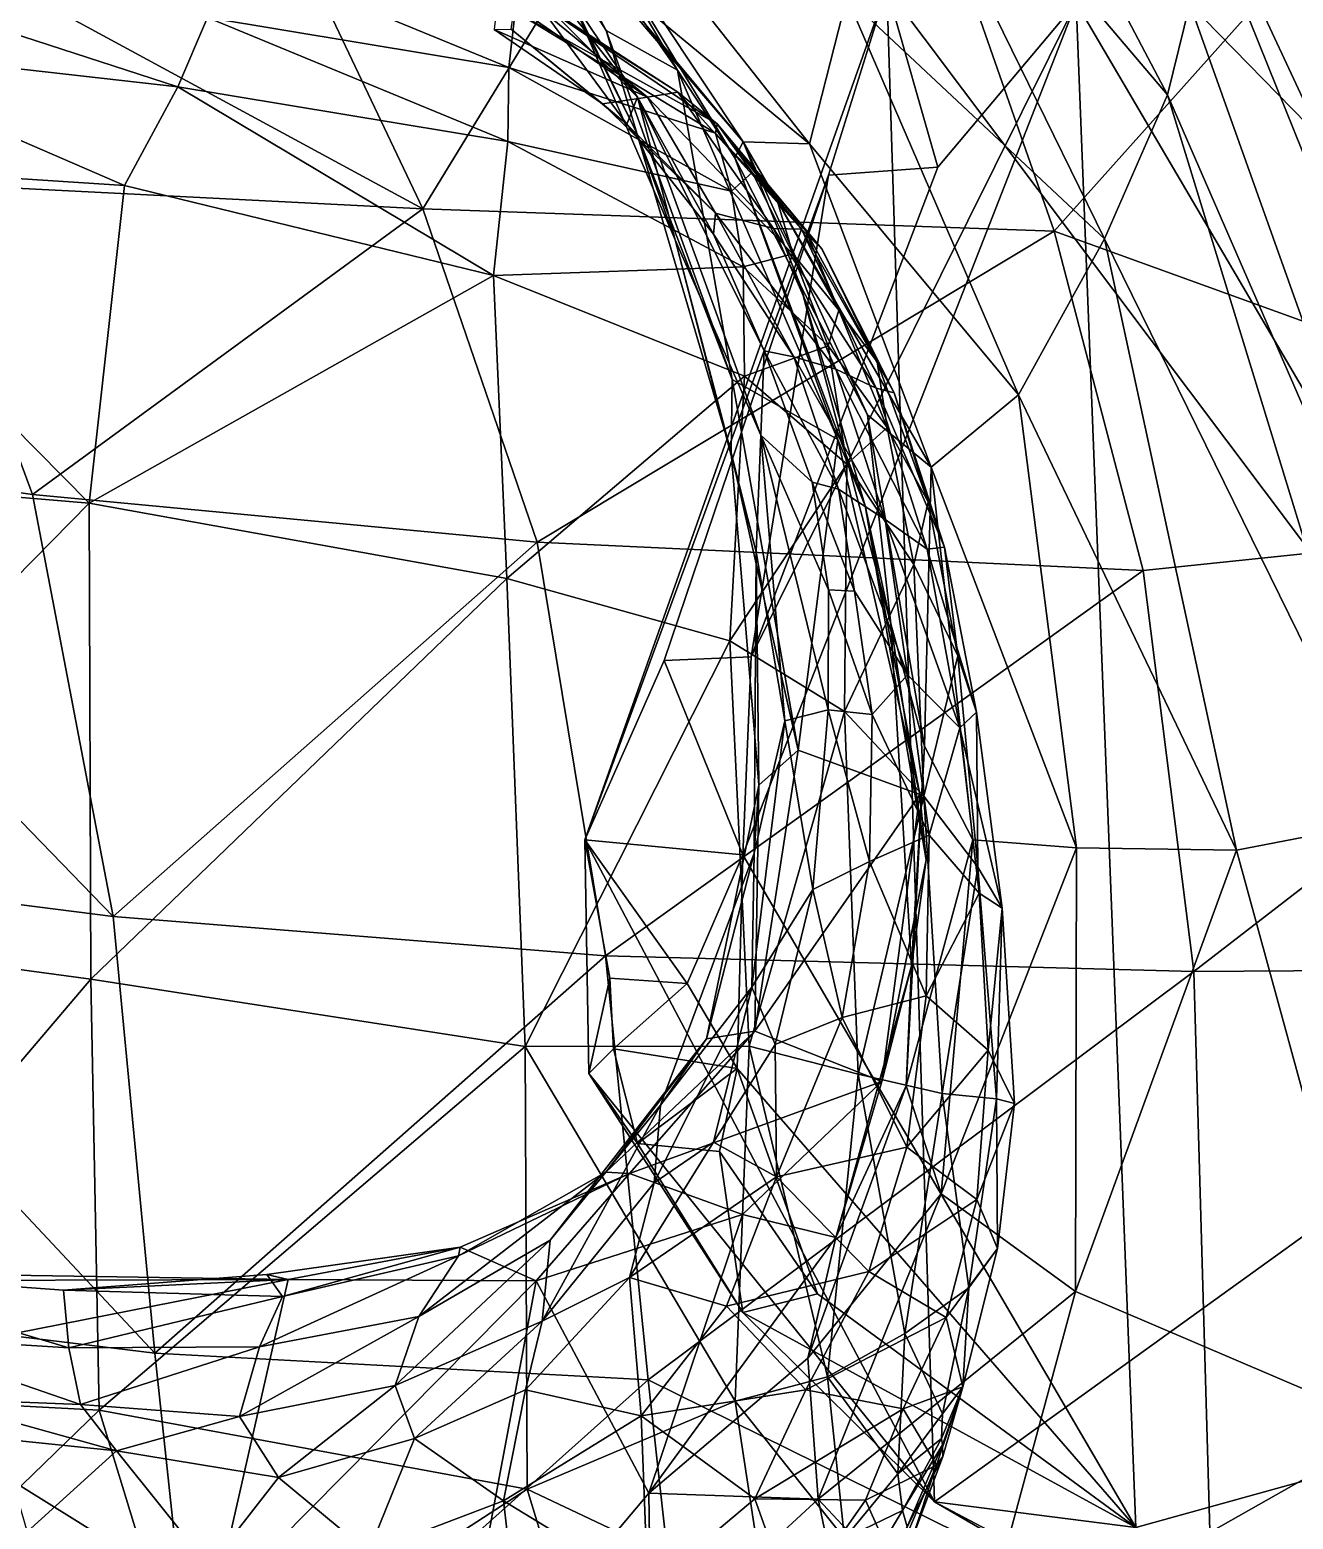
# Model space of a CAD drawing. Extents: x -1.1 to 1.1, y -3.78 to 5.59.
# Drawn here: x -0.6035 to -0.2972, y -1.6871 to -1.3262 of the extents above; entities that cross this region are included whole.
import ezdxf

# ---------------------------------------------------------------- set-up
doc = ezdxf.new("R2010")
doc.units = 0
doc.layers.add('STEGOSRS$LWO', color=1, linetype='CONTINUOUS')

msp = doc.modelspace()

# ---------------------------------------------------------------- linework, layer by layer
at = {"layer": 'STEGOSRS$LWO'}
for points in [[(-0.41224, -1.18136, 1.48459), (-0.32769, -1.34194, 1.45992), (-0.40426, -1.2517, 1.41732)], [(-0.32229, -1.31995, 1.4832), (-0.32769, -1.34194, 1.45992), (-0.41224, -1.18136, 1.48459)], [(-0.36582, -1.19082, 1.45628), (-0.29028, -1.35266, 1.44972), (-0.32229, -1.31995, 1.4832)], [(-0.36582, -1.19082, 1.45628), (-0.27622, -1.24405, 1.36378), (-0.29028, -1.35266, 1.44972)], [(-0.54805, -1.28567, 2.67487), (-0.50823, -1.36958, 2.64928), (-0.41201, -1.21226, 2.84284)], [(-0.35517, -1.37493, 2.76966), (-0.41201, -1.21226, 2.84284), (-0.50823, -1.36958, 2.64928)], [(-0.41201, -1.21226, 2.84284), (-0.35517, -1.37493, 2.76966), (-0.21296, -1.2159, 2.96391)], [(-0.17381, -1.44051, 2.83181), (-0.21296, -1.2159, 2.96391), (-0.35517, -1.37493, 2.76966)], [(-0.39567, -1.31608, 3.35155), (-0.34555, -1.23014, 3.18416), (-0.21273, -1.55943, 2.62031)], [(-0.21923, -1.26433, 2.73492), (-0.21273, -1.55943, 2.62031), (-0.34555, -1.23014, 3.18416)], [(-0.34984, -1.31965, 3.36545), (-0.16101, -1.64084, 2.64825), (-0.29649, -1.23716, 3.20292)], [(-0.40426, -1.2517, 1.41732), (-0.34294, -1.37685, 1.39498), (-0.40537, -1.31826, 1.33114)], [(-0.32769, -1.34194, 1.45992), (-0.34294, -1.37685, 1.39498), (-0.40426, -1.2517, 1.41732)], [(-0.49819, -1.26183, 0.87751), (-0.44647, -1.33594, 0.9523), (-0.46371, -1.3263, 0.85253)], [(-0.49819, -1.26183, 0.87751), (-0.48107, -1.27728, 0.98978), (-0.44647, -1.33594, 0.9523)], [(-0.49819, -1.26183, 0.87751), (-0.46371, -1.3263, 0.85253), (-0.48638, -1.29088, 0.73153)], [(-0.48341, -1.29139, 1.11025), (-0.43051, -1.35331, 1.15981), (-0.48107, -1.27728, 0.98978)], [(-0.48107, -1.27728, 0.98978), (-0.43256, -1.35719, 1.02165), (-0.44647, -1.33594, 0.9523)], [(-0.48107, -1.27728, 0.98978), (-0.43051, -1.35331, 1.15981), (-0.43256, -1.35719, 1.02165)], [(-0.54805, -1.28567, 2.67487), (-0.66806, -1.28293, 2.52767), (-0.50823, -1.36958, 2.64928)], [(-0.66806, -1.28293, 2.52767), (-0.6308, -1.36329, 2.52531), (-0.50823, -1.36958, 2.64928)], [(-0.48492, -1.31348, 0.39411), (-0.49736, -1.29007, 0.56376), (-0.45619, -1.34251, 0.41976)], [(-0.49736, -1.29007, 0.56376), (-0.47206, -1.31881, 0.58916), (-0.45619, -1.34251, 0.41976)], [(-0.48638, -1.29088, 0.73153), (-0.45632, -1.35121, 0.73226), (-0.47206, -1.31881, 0.58916)], [(-0.45632, -1.35121, 0.73226), (-0.48638, -1.29088, 0.73153), (-0.46371, -1.3263, 0.85253)], [(-0.46454, -1.31237, 1.18631), (-0.43051, -1.35331, 1.15981), (-0.48341, -1.29139, 1.11025)], [(-0.56037, -1.32319, 0.02105), (-0.55115, -1.30905, 0.0412), (-0.48736, -1.33525, 0.02215)], [(-0.48583, -1.3217, 0.04386), (-0.48736, -1.33525, 0.02215), (-0.55115, -1.30905, 0.0412)], [(-0.45058, -1.30802, 1.26278), (-0.41449, -1.35378, 1.24438), (-0.46454, -1.31237, 1.18631)], [(-0.41449, -1.35378, 1.24438), (-0.45058, -1.30802, 1.26278), (-0.40537, -1.31826, 1.33114)], [(-0.4868, -1.32596, 0.24165), (-0.48492, -1.31348, 0.39411), (-0.45877, -1.34905, 0.25257)], [(-0.48492, -1.31348, 0.39411), (-0.45619, -1.34251, 0.41976), (-0.45877, -1.34905, 0.25257)], [(-0.43051, -1.35331, 1.15981), (-0.46454, -1.31237, 1.18631), (-0.41449, -1.35378, 1.24438)], [(-0.6599, -1.32958, 0.0109), (-0.64285, -1.31553, 0.02905), (-0.5676, -1.33999, 0.00555)], [(-0.56037, -1.32319, 0.02105), (-0.5676, -1.33999, 0.00555), (-0.64285, -1.31553, 0.02905)], [(-0.4851, -1.31662, 0.09537), (-0.48994, -1.31752, 0.13324), (-0.45369, -1.3425, 0.13834)], [(-0.48503, -1.3162, 0.0653), (-0.43683, -1.34893, 0.05887), (-0.48583, -1.3217, 0.04386)], [(-0.48503, -1.3162, 0.0653), (-0.4851, -1.31662, 0.09537), (-0.44637, -1.34127, 0.09146)], [(-0.44637, -1.34127, 0.09146), (-0.4851, -1.31662, 0.09537), (-0.45369, -1.3425, 0.13834)], [(-0.43683, -1.34893, 0.05887), (-0.48503, -1.3162, 0.0653), (-0.44637, -1.34127, 0.09146)], [(-0.39567, -1.31608, 3.35155), (-0.46895, -1.52247, 3.61205), (-0.40988, -1.36137, 3.44288)], [(-0.46895, -1.52247, 3.61205), (-0.39567, -1.31608, 3.35155), (-0.38415, -1.68292, 3.1892)], [(-0.39567, -1.31608, 3.35155), (-0.40988, -1.36137, 3.44288), (-0.38337, -1.35941, 3.44305)], [(-0.34984, -1.31965, 3.36545), (-0.39567, -1.31608, 3.35155), (-0.38337, -1.35941, 3.44305)], [(-0.38415, -1.68292, 3.1892), (-0.39567, -1.31608, 3.35155), (-0.21273, -1.55943, 2.62031)], [(-0.48994, -1.31752, 0.13324), (-0.49094, -1.32607, 0.17691), (-0.45369, -1.3425, 0.13834)], [(-0.44702, -1.37708, 0.57128), (-0.47206, -1.31881, 0.58916), (-0.45632, -1.35121, 0.73226)], [(-0.47206, -1.31881, 0.58916), (-0.44702, -1.37708, 0.57128), (-0.45619, -1.34251, 0.41976)], [(-0.4306, -1.52609, 3.62083), (-0.34984, -1.31965, 3.36545), (-0.42857, -1.47808, 3.58678)], [(-0.4306, -1.52609, 3.62083), (-0.33538, -1.68912, 3.19579), (-0.34984, -1.31965, 3.36545)], [(-0.38337, -1.35941, 3.44305), (-0.42857, -1.47808, 3.58678), (-0.34984, -1.31965, 3.36545)], [(-0.40537, -1.31826, 1.33114), (-0.36377, -1.41464, 1.31067), (-0.41449, -1.35378, 1.24438)], [(-0.34294, -1.37685, 1.39498), (-0.36377, -1.41464, 1.31067), (-0.40537, -1.31826, 1.33114)], [(-0.33538, -1.68912, 3.19579), (-0.16101, -1.64084, 2.64825), (-0.34984, -1.31965, 3.36545)], [(-0.32229, -1.31995, 1.4832), (-0.25424, -1.51065, 1.47503), (-0.32769, -1.34194, 1.45992)], [(-0.32229, -1.31995, 1.4832), (-0.29028, -1.35266, 1.44972), (-0.25424, -1.51065, 1.47503)], [(-0.5676, -1.33999, 0.00555), (-0.56037, -1.32319, 0.02105), (-0.48757, -1.35324, 0.00619)], [(-0.48736, -1.33525, 0.02215), (-0.48757, -1.35324, 0.00619), (-0.56037, -1.32319, 0.02105)], [(-0.48583, -1.3217, 0.04386), (-0.43726, -1.35122, 0.03782), (-0.48736, -1.33525, 0.02215)], [(-0.43683, -1.34893, 0.05887), (-0.43726, -1.35122, 0.03782), (-0.48583, -1.3217, 0.04386)], [(-0.49094, -1.32607, 0.17691), (-0.4868, -1.32596, 0.24165), (-0.46466, -1.34407, 0.19079)], [(-0.46466, -1.34407, 0.19079), (-0.45369, -1.3425, 0.13834), (-0.49094, -1.32607, 0.17691)], [(-0.45877, -1.34905, 0.25257), (-0.46466, -1.34407, 0.19079), (-0.4868, -1.32596, 0.24165)], [(-0.46371, -1.3263, 0.85253), (-0.44647, -1.33594, 0.9523), (-0.43322, -1.41094, 0.85221)], [(-0.46371, -1.3263, 0.85253), (-0.43322, -1.41094, 0.85221), (-0.45632, -1.35121, 0.73226)], [(-0.67099, -1.358, -0.00057), (-0.6599, -1.32958, 0.0109), (-0.58051, -1.36387, -0.0031)], [(-0.5676, -1.33999, 0.00555), (-0.58051, -1.36387, -0.0031), (-0.6599, -1.32958, 0.0109)], [(-0.48736, -1.33525, 0.02215), (-0.43334, -1.36529, 0.02441), (-0.48757, -1.35324, 0.00619)], [(-0.43726, -1.35122, 0.03782), (-0.43334, -1.36529, 0.02441), (-0.48736, -1.33525, 0.02215)], [(-0.44647, -1.33594, 0.9523), (-0.43256, -1.35719, 1.02165), (-0.40759, -1.4254, 0.9491)], [(-0.44647, -1.33594, 0.9523), (-0.40759, -1.4254, 0.9491), (-0.43322, -1.41094, 0.85221)], [(-0.58051, -1.36387, -0.0031), (-0.5676, -1.33999, 0.00555), (-0.49107, -1.3857, -0.00237)], [(-0.48757, -1.35324, 0.00619), (-0.49107, -1.3857, -0.00237), (-0.5676, -1.33999, 0.00555)], [(-0.46466, -1.34407, 0.19079), (-0.43728, -1.37063, 0.18438), (-0.45369, -1.3425, 0.13834)], [(-0.45877, -1.34905, 0.25257), (-0.45619, -1.34251, 0.41976), (-0.43773, -1.37564, 0.25043)], [(-0.43773, -1.37564, 0.25043), (-0.45619, -1.34251, 0.41976), (-0.42543, -1.40392, 0.2792)], [(-0.45619, -1.34251, 0.41976), (-0.42624, -1.42438, 0.39685), (-0.42543, -1.40392, 0.2792)], [(-0.42624, -1.42438, 0.39685), (-0.45619, -1.34251, 0.41976), (-0.44702, -1.37708, 0.57128)], [(-0.45369, -1.3425, 0.13834), (-0.42321, -1.37427, 0.1317), (-0.44637, -1.34127, 0.09146)], [(-0.42321, -1.37427, 0.1317), (-0.45369, -1.3425, 0.13834), (-0.43728, -1.37063, 0.18438)], [(-0.44637, -1.34127, 0.09146), (-0.41637, -1.37446, 0.08863), (-0.43683, -1.34893, 0.05887)], [(-0.41637, -1.37446, 0.08863), (-0.44637, -1.34127, 0.09146), (-0.42321, -1.37427, 0.1317)], [(-0.32769, -1.34194, 1.45992), (-0.27373, -1.5178, 1.44161), (-0.34294, -1.37685, 1.39498)], [(-0.25424, -1.51065, 1.47503), (-0.27373, -1.5178, 1.44161), (-0.32769, -1.34194, 1.45992)], [(-0.46466, -1.34407, 0.19079), (-0.45877, -1.34905, 0.25257), (-0.43728, -1.37063, 0.18438)], [(-0.45877, -1.34905, 0.25257), (-0.43773, -1.37564, 0.25043), (-0.43728, -1.37063, 0.18438)], [(-0.43726, -1.35122, 0.03782), (-0.43683, -1.34893, 0.05887), (-0.42832, -1.3607, 0.04333)], [(-0.41536, -1.3749, 0.05532), (-0.43683, -1.34893, 0.05887), (-0.41145, -1.37922, 0.06385)], [(-0.42221, -1.36777, 0.04945), (-0.43683, -1.34893, 0.05887), (-0.41536, -1.3749, 0.05532)], [(-0.42832, -1.3607, 0.04333), (-0.43683, -1.34893, 0.05887), (-0.42221, -1.36777, 0.04945)], [(-0.41145, -1.37922, 0.06385), (-0.43683, -1.34893, 0.05887), (-0.41637, -1.37446, 0.08863)], [(-0.48757, -1.35324, 0.00619), (-0.43056, -1.38358, 0.01358), (-0.49107, -1.3857, -0.00237)], [(-0.43334, -1.36529, 0.02441), (-0.43056, -1.38358, 0.01358), (-0.48757, -1.35324, 0.00619)], [(-0.45632, -1.35121, 0.73226), (-0.43346, -1.42869, 0.73556), (-0.44702, -1.37708, 0.57128)], [(-0.43346, -1.42869, 0.73556), (-0.45632, -1.35121, 0.73226), (-0.43322, -1.41094, 0.85221)], [(-0.43334, -1.36529, 0.02441), (-0.43726, -1.35122, 0.03782), (-0.42832, -1.3607, 0.04333)], [(-0.43051, -1.35331, 1.15981), (-0.41667, -1.38809, 1.08153), (-0.43256, -1.35719, 1.02165)], [(-0.43051, -1.35331, 1.15981), (-0.4004, -1.4195, 1.14711), (-0.41667, -1.38809, 1.08153)], [(-0.4004, -1.4195, 1.14711), (-0.43051, -1.35331, 1.15981), (-0.38495, -1.43214, 1.22284)], [(-0.41449, -1.35378, 1.24438), (-0.38495, -1.43214, 1.22284), (-0.43051, -1.35331, 1.15981)], [(-0.36377, -1.41464, 1.31067), (-0.38495, -1.43214, 1.22284), (-0.41449, -1.35378, 1.24438)], [(-0.68726, -1.43259, -0.00362), (-0.67099, -1.358, -0.00057), (-0.58908, -1.44084, -0.00618)], [(-0.67099, -1.358, -0.00057), (-0.58051, -1.36387, -0.0031), (-0.58908, -1.44084, -0.00618)], [(-0.41848, -1.38042, 0.03253), (-0.43334, -1.36529, 0.02441), (-0.42832, -1.3607, 0.04333)], [(-0.43256, -1.35719, 1.02165), (-0.40095, -1.44152, 1.00649), (-0.40759, -1.4254, 0.9491)], [(-0.43256, -1.35719, 1.02165), (-0.41667, -1.38809, 1.08153), (-0.40095, -1.44152, 1.00649)], [(-0.38337, -1.35941, 3.44305), (-0.40988, -1.36137, 3.44288), (-0.42857, -1.47808, 3.58678)], [(-0.41848, -1.38042, 0.03253), (-0.42832, -1.3607, 0.04333), (-0.42221, -1.36777, 0.04945)], [(-0.60282, -1.43879, 2.51343), (-0.6308, -1.36329, 2.52531), (-0.69521, -1.42562, 2.36733)], [(-0.6308, -1.36329, 2.52531), (-0.60282, -1.43879, 2.51343), (-0.50823, -1.36958, 2.64928)], [(-0.58051, -1.36387, -0.0031), (-0.49107, -1.3857, -0.00237), (-0.58908, -1.44084, -0.00618)], [(-0.44966, -1.47902, 3.58451), (-0.40988, -1.36137, 3.44288), (-0.46895, -1.52247, 3.61205)], [(-0.40988, -1.36137, 3.44288), (-0.44966, -1.47902, 3.58451), (-0.42857, -1.47808, 3.58678)], [(-0.43056, -1.38358, 0.01358), (-0.43334, -1.36529, 0.02441), (-0.41848, -1.38042, 0.03253)], [(-0.40738, -1.39409, 0.04207), (-0.42221, -1.36777, 0.04945), (-0.41536, -1.3749, 0.05532)], [(-0.40738, -1.39409, 0.04207), (-0.41848, -1.38042, 0.03253), (-0.42221, -1.36777, 0.04945)], [(-0.48049, -1.4503, 2.62271), (-0.50823, -1.36958, 2.64928), (-0.60282, -1.43879, 2.51343)], [(-0.50823, -1.36958, 2.64928), (-0.48049, -1.4503, 2.62271), (-0.35517, -1.37493, 2.76966)], [(-0.43728, -1.37063, 0.18438), (-0.43773, -1.37564, 0.25043), (-0.41826, -1.40539, 0.20155)], [(-0.42321, -1.37427, 0.1317), (-0.43728, -1.37063, 0.18438), (-0.40807, -1.40841, 0.15005)], [(-0.43728, -1.37063, 0.18438), (-0.41826, -1.40539, 0.20155), (-0.40807, -1.40841, 0.15005)], [(-0.33356, -1.45718, 2.7312), (-0.35517, -1.37493, 2.76966), (-0.48049, -1.4503, 2.62271)], [(-0.41637, -1.37446, 0.08863), (-0.42321, -1.37427, 0.1317), (-0.3983, -1.41296, 0.10355)], [(-0.42321, -1.37427, 0.1317), (-0.40807, -1.40841, 0.15005), (-0.3983, -1.41296, 0.10355)], [(-0.41145, -1.37922, 0.06385), (-0.41637, -1.37446, 0.08863), (-0.39393, -1.4141, 0.06855)], [(-0.41637, -1.37446, 0.08863), (-0.3983, -1.41296, 0.10355), (-0.39393, -1.4141, 0.06855)], [(-0.39803, -1.40659, 0.05191), (-0.41536, -1.3749, 0.05532), (-0.41145, -1.37922, 0.06385)], [(-0.39803, -1.40659, 0.05191), (-0.40738, -1.39409, 0.04207), (-0.41536, -1.3749, 0.05532)], [(-0.35517, -1.37493, 2.76966), (-0.33356, -1.45718, 2.7312), (-0.17381, -1.44051, 2.83181)], [(-0.42739, -1.45265, 0.57892), (-0.44702, -1.37708, 0.57128), (-0.43346, -1.42869, 0.73556)], [(-0.44702, -1.37708, 0.57128), (-0.42739, -1.45265, 0.57892), (-0.42624, -1.42438, 0.39685)], [(-0.43773, -1.37564, 0.25043), (-0.42543, -1.40392, 0.2792), (-0.41826, -1.40539, 0.20155)], [(-0.34294, -1.37685, 1.39498), (-0.31092, -1.52494, 1.37004), (-0.36377, -1.41464, 1.31067)], [(-0.27373, -1.5178, 1.44161), (-0.31092, -1.52494, 1.37004), (-0.34294, -1.37685, 1.39498)], [(-0.40992, -1.40274, 0.02349), (-0.43056, -1.38358, 0.01358), (-0.41848, -1.38042, 0.03253)], [(-0.40992, -1.40274, 0.02349), (-0.41848, -1.38042, 0.03253), (-0.40738, -1.39409, 0.04207)], [(-0.39393, -1.4141, 0.06855), (-0.39803, -1.40659, 0.05191), (-0.41145, -1.37922, 0.06385)], [(-0.48779, -1.45916, -0.00515), (-0.58908, -1.44084, -0.00618), (-0.49107, -1.3857, -0.00237)], [(-0.43056, -1.38358, 0.01358), (-0.43023, -1.4101, 0.00666), (-0.49107, -1.3857, -0.00237)], [(-0.49107, -1.3857, -0.00237), (-0.43023, -1.4101, 0.00666), (-0.48779, -1.45916, -0.00515)], [(-0.43023, -1.4101, 0.00666), (-0.43056, -1.38358, 0.01358), (-0.40992, -1.40274, 0.02349)], [(-0.41667, -1.38809, 1.08153), (-0.39475, -1.47011, 1.06428), (-0.40095, -1.44152, 1.00649)], [(-0.41667, -1.38809, 1.08153), (-0.4004, -1.4195, 1.14711), (-0.39475, -1.47011, 1.06428)], [(-0.39561, -1.42252, 0.0347), (-0.40992, -1.40274, 0.02349), (-0.40738, -1.39409, 0.04207)], [(-0.39561, -1.42252, 0.0347), (-0.40738, -1.39409, 0.04207), (-0.39803, -1.40659, 0.05191)], [(-0.40541, -1.43139, 0.01625), (-0.43023, -1.4101, 0.00666), (-0.40992, -1.40274, 0.02349)], [(-0.42543, -1.40392, 0.2792), (-0.42624, -1.42438, 0.39685), (-0.41378, -1.43582, 0.27361)], [(-0.41826, -1.40539, 0.20155), (-0.42543, -1.40392, 0.2792), (-0.40745, -1.4375, 0.21278)], [(-0.42543, -1.40392, 0.2792), (-0.41378, -1.43582, 0.27361), (-0.40745, -1.4375, 0.21278)], [(-0.40541, -1.43139, 0.01625), (-0.40992, -1.40274, 0.02349), (-0.39561, -1.42252, 0.0347)], [(-0.40807, -1.40841, 0.15005), (-0.41826, -1.40539, 0.20155), (-0.3961, -1.44483, 0.15276)], [(-0.41826, -1.40539, 0.20155), (-0.40745, -1.4375, 0.21278), (-0.3961, -1.44483, 0.15276)], [(-0.38567, -1.44055, 0.04834), (-0.39803, -1.40659, 0.05191), (-0.39393, -1.4141, 0.06855)], [(-0.38567, -1.44055, 0.04834), (-0.39561, -1.42252, 0.0347), (-0.39803, -1.40659, 0.05191)], [(-0.4338, -1.47424, -0.00092), (-0.48779, -1.45916, -0.00515), (-0.43023, -1.4101, 0.00666)], [(-0.43023, -1.4101, 0.00666), (-0.40541, -1.43139, 0.01625), (-0.4338, -1.47424, -0.00092)], [(-0.43322, -1.41094, 0.85221), (-0.41721, -1.50074, 0.85033), (-0.43346, -1.42869, 0.73556)], [(-0.43322, -1.41094, 0.85221), (-0.40759, -1.4254, 0.9491), (-0.41721, -1.50074, 0.85033)], [(-0.3983, -1.41296, 0.10355), (-0.40807, -1.40841, 0.15005), (-0.38596, -1.45198, 0.10604)], [(-0.40807, -1.40841, 0.15005), (-0.3961, -1.44483, 0.15276), (-0.38596, -1.45198, 0.10604)], [(-0.39393, -1.4141, 0.06855), (-0.3983, -1.41296, 0.10355), (-0.38177, -1.45153, 0.06956)], [(-0.3983, -1.41296, 0.10355), (-0.38596, -1.45198, 0.10604), (-0.38177, -1.45153, 0.06956)], [(-0.38177, -1.45153, 0.06956), (-0.38567, -1.44055, 0.04834), (-0.39393, -1.4141, 0.06855)], [(-0.36377, -1.41464, 1.31067), (-0.34975, -1.52443, 1.28221), (-0.38495, -1.43214, 1.22284)], [(-0.31092, -1.52494, 1.37004), (-0.34975, -1.52443, 1.28221), (-0.36377, -1.41464, 1.31067)], [(-0.4004, -1.4195, 1.14711), (-0.38655, -1.49977, 1.13053), (-0.39475, -1.47011, 1.06428)], [(-0.4004, -1.4195, 1.14711), (-0.38495, -1.43214, 1.22284), (-0.38655, -1.49977, 1.13053)], [(-0.60282, -1.43879, 2.51343), (-0.69521, -1.42562, 2.36733), (-0.58329, -1.541, 2.48189)], [(-0.68434, -1.52821, 2.34559), (-0.58329, -1.541, 2.48189), (-0.69521, -1.42562, 2.36733)], [(-0.42044, -1.49358, 0.43209), (-0.42624, -1.42438, 0.39685), (-0.42739, -1.45265, 0.57892)], [(-0.40984, -1.4619, 0.2821), (-0.42624, -1.42438, 0.39685), (-0.40997, -1.49096, 0.30572)], [(-0.42624, -1.42438, 0.39685), (-0.42044, -1.49358, 0.43209), (-0.40997, -1.49096, 0.30572)], [(-0.41378, -1.43582, 0.27361), (-0.42624, -1.42438, 0.39685), (-0.40984, -1.4619, 0.2821)], [(-0.40759, -1.4254, 0.9491), (-0.38772, -1.51147, 0.94217), (-0.41721, -1.50074, 0.85033)], [(-0.40759, -1.4254, 0.9491), (-0.40095, -1.44152, 1.00649), (-0.38772, -1.51147, 0.94217)], [(-0.3892, -1.4557, 0.02826), (-0.40541, -1.43139, 0.01625), (-0.39561, -1.42252, 0.0347)], [(-0.3892, -1.4557, 0.02826), (-0.39561, -1.42252, 0.0347), (-0.38567, -1.44055, 0.04834)], [(-0.43346, -1.42869, 0.73556), (-0.42677, -1.50917, 0.7456), (-0.42739, -1.45265, 0.57892)], [(-0.42677, -1.50917, 0.7456), (-0.43346, -1.42869, 0.73556), (-0.41721, -1.50074, 0.85033)], [(-0.68726, -1.43259, -0.00362), (-0.58908, -1.44084, -0.00618), (-0.68923, -1.54264, 0.00146)], [(-0.40594, -1.49134, 0.00683), (-0.4338, -1.47424, -0.00092), (-0.40541, -1.43139, 0.01625)], [(-0.40541, -1.43139, 0.01625), (-0.3892, -1.4557, 0.02826), (-0.40594, -1.49134, 0.00683)], [(-0.38495, -1.43214, 1.22284), (-0.37486, -1.52244, 1.19924), (-0.38655, -1.49977, 1.13053)], [(-0.34975, -1.52443, 1.28221), (-0.37486, -1.52244, 1.19924), (-0.38495, -1.43214, 1.22284)], [(-0.40745, -1.4375, 0.21278), (-0.41378, -1.43582, 0.27361), (-0.40352, -1.46217, 0.22754)], [(-0.41378, -1.43582, 0.27361), (-0.40984, -1.4619, 0.2821), (-0.40352, -1.46217, 0.22754)], [(-0.60282, -1.43879, 2.51343), (-0.58329, -1.541, 2.48189), (-0.48049, -1.4503, 2.62271)], [(-0.3961, -1.44483, 0.15276), (-0.40745, -1.4375, 0.21278), (-0.39072, -1.48249, 0.16822)], [(-0.40745, -1.4375, 0.21278), (-0.40352, -1.46217, 0.22754), (-0.39072, -1.48249, 0.16822)], [(-0.58866, -1.5562, -0.00249), (-0.68923, -1.54264, 0.00146), (-0.58908, -1.44084, -0.00618)], [(-0.58908, -1.44084, -0.00618), (-0.48779, -1.45916, -0.00515), (-0.58866, -1.5562, -0.00249)], [(-0.40095, -1.44152, 1.00649), (-0.3862, -1.52727, 0.99198), (-0.38772, -1.51147, 0.94217)], [(-0.40095, -1.44152, 1.00649), (-0.39475, -1.47011, 1.06428), (-0.3862, -1.52727, 0.99198)], [(-0.37853, -1.47788, 0.04532), (-0.3892, -1.4557, 0.02826), (-0.38567, -1.44055, 0.04834)], [(-0.37853, -1.47788, 0.04532), (-0.38567, -1.44055, 0.04834), (-0.38177, -1.45153, 0.06956)], [(-0.33356, -1.45718, 2.7312), (-0.3213, -1.55433, 2.68299), (-0.17381, -1.44051, 2.83181)], [(-0.3213, -1.55433, 2.68299), (-0.16378, -1.55333, 2.76281), (-0.17381, -1.44051, 2.83181)], [(-0.38596, -1.45198, 0.10604), (-0.3961, -1.44483, 0.15276), (-0.37805, -1.49535, 0.11265)], [(-0.3961, -1.44483, 0.15276), (-0.39072, -1.48249, 0.16822), (-0.37805, -1.49535, 0.11265)], [(-0.58329, -1.541, 2.48189), (-0.46395, -1.55056, 2.58464), (-0.48049, -1.4503, 2.62271)], [(-0.48049, -1.4503, 2.62271), (-0.46395, -1.55056, 2.58464), (-0.33356, -1.45718, 2.7312)], [(-0.4279, -1.52566, 0.59097), (-0.42739, -1.45265, 0.57892), (-0.42677, -1.50917, 0.7456)], [(-0.42739, -1.45265, 0.57892), (-0.4279, -1.52566, 0.59097), (-0.42044, -1.49358, 0.43209)], [(-0.38177, -1.45153, 0.06956), (-0.38596, -1.45198, 0.10604), (-0.37396, -1.49154, 0.07067)], [(-0.38596, -1.45198, 0.10604), (-0.37805, -1.49535, 0.11265), (-0.37396, -1.49154, 0.07067)], [(-0.37396, -1.49154, 0.07067), (-0.37853, -1.47788, 0.04532), (-0.38177, -1.45153, 0.06956)], [(-0.46395, -1.55056, 2.58464), (-0.3213, -1.55433, 2.68299), (-0.33356, -1.45718, 2.7312)], [(-0.38673, -1.51189, 0.02112), (-0.40594, -1.49134, 0.00683), (-0.3892, -1.4557, 0.02826)], [(-0.3892, -1.4557, 0.02826), (-0.37853, -1.47788, 0.04532), (-0.38673, -1.51189, 0.02112)], [(-0.48342, -1.57257, -0.00581), (-0.58866, -1.5562, -0.00249), (-0.48779, -1.45916, -0.00515)], [(-0.48779, -1.45916, -0.00515), (-0.4338, -1.47424, -0.00092), (-0.48342, -1.57257, -0.00581)], [(-0.40984, -1.4619, 0.2821), (-0.40997, -1.49096, 0.30572), (-0.39927, -1.49207, 0.22606)], [(-0.40352, -1.46217, 0.22754), (-0.40984, -1.4619, 0.2821), (-0.39927, -1.49207, 0.22606)], [(-0.40352, -1.46217, 0.22754), (-0.39927, -1.49207, 0.22606), (-0.39072, -1.48249, 0.16822)], [(-0.39475, -1.47011, 1.06428), (-0.38974, -1.553, 1.04973), (-0.3862, -1.52727, 0.99198)], [(-0.39475, -1.47011, 1.06428), (-0.38655, -1.49977, 1.13053), (-0.38974, -1.553, 1.04973)], [(-0.42907, -1.57247, -0.0034), (-0.48342, -1.57257, -0.00581), (-0.4338, -1.47424, -0.00092)], [(-0.4338, -1.47424, -0.00092), (-0.40594, -1.49134, 0.00683), (-0.42907, -1.57247, -0.0034)], [(-0.44966, -1.47902, 3.58451), (-0.46895, -1.52247, 3.61205), (-0.4306, -1.52609, 3.62083)], [(-0.42857, -1.47808, 3.58678), (-0.44966, -1.47902, 3.58451), (-0.4306, -1.52609, 3.62083)], [(-0.37368, -1.52908, 0.04238), (-0.38673, -1.51189, 0.02112), (-0.37853, -1.47788, 0.04532)], [(-0.37853, -1.47788, 0.04532), (-0.37396, -1.49154, 0.07067), (-0.37368, -1.52908, 0.04238)], [(-0.38546, -1.52134, 0.16565), (-0.39072, -1.48249, 0.16822), (-0.39927, -1.49207, 0.22606)], [(-0.39072, -1.48249, 0.16822), (-0.38546, -1.52134, 0.16565), (-0.37805, -1.49535, 0.11265)], [(-0.40266, -1.57926, 0.00633), (-0.42907, -1.57247, -0.0034), (-0.40594, -1.49134, 0.00683)], [(-0.42044, -1.49358, 0.43209), (-0.42846, -1.55818, 0.42228), (-0.41361, -1.5345, 0.31379)], [(-0.42846, -1.55818, 0.42228), (-0.42044, -1.49358, 0.43209), (-0.4279, -1.52566, 0.59097)], [(-0.40997, -1.49096, 0.30572), (-0.42044, -1.49358, 0.43209), (-0.41361, -1.5345, 0.31379)], [(-0.40997, -1.49096, 0.30572), (-0.41361, -1.5345, 0.31379), (-0.39989, -1.52773, 0.23428)], [(-0.39927, -1.49207, 0.22606), (-0.40997, -1.49096, 0.30572), (-0.39989, -1.52773, 0.23428)], [(-0.40594, -1.49134, 0.00683), (-0.38673, -1.51189, 0.02112), (-0.40266, -1.57926, 0.00633)], [(-0.39927, -1.49207, 0.22606), (-0.39989, -1.52773, 0.23428), (-0.38546, -1.52134, 0.16565)], [(-0.37396, -1.49154, 0.07067), (-0.37805, -1.49535, 0.11265), (-0.36779, -1.53904, 0.0744)], [(-0.36779, -1.53904, 0.0744), (-0.37368, -1.52908, 0.04238), (-0.37396, -1.49154, 0.07067)], [(-0.3733, -1.53537, 0.11721), (-0.37805, -1.49535, 0.11265), (-0.38546, -1.52134, 0.16565)], [(-0.37805, -1.49535, 0.11265), (-0.3733, -1.53537, 0.11721), (-0.36779, -1.53904, 0.0744)], [(-0.41721, -1.50074, 0.85033), (-0.38772, -1.51147, 0.94217), (-0.42774, -1.56879, 0.85525)], [(-0.41721, -1.50074, 0.85033), (-0.42774, -1.56879, 0.85525), (-0.42677, -1.50917, 0.7456)], [(-0.38655, -1.49977, 1.13053), (-0.39101, -1.58205, 1.11701), (-0.38974, -1.553, 1.04973)], [(-0.38655, -1.49977, 1.13053), (-0.37486, -1.52244, 1.19924), (-0.39101, -1.58205, 1.11701)], [(-0.42677, -1.50917, 0.7456), (-0.43941, -1.57065, 0.7271), (-0.4279, -1.52566, 0.59097)], [(-0.43941, -1.57065, 0.7271), (-0.42677, -1.50917, 0.7456), (-0.42774, -1.56879, 0.85525)], [(-0.38772, -1.51147, 0.94217), (-0.39692, -1.58102, 0.94178), (-0.42774, -1.56879, 0.85525)], [(-0.38231, -1.58393, 0.02439), (-0.40266, -1.57926, 0.00633), (-0.38673, -1.51189, 0.02112)], [(-0.38772, -1.51147, 0.94217), (-0.3862, -1.52727, 0.99198), (-0.39692, -1.58102, 0.94178)], [(-0.38673, -1.51189, 0.02112), (-0.37368, -1.52908, 0.04238), (-0.38231, -1.58393, 0.02439)], [(-0.31092, -1.52494, 1.37004), (-0.27373, -1.5178, 1.44161), (-0.27267, -1.66495, 1.44099)], [(-0.46895, -1.52247, 3.61205), (-0.46797, -1.57909, 3.59084), (-0.46284, -1.55599, 3.62296)], [(-0.4306, -1.52609, 3.62083), (-0.46895, -1.52247, 3.61205), (-0.44415, -1.55729, 3.62707)], [(-0.46895, -1.52247, 3.61205), (-0.46284, -1.55599, 3.62296), (-0.44415, -1.55729, 3.62707)], [(-0.46797, -1.57909, 3.59084), (-0.46895, -1.52247, 3.61205), (-0.38415, -1.68292, 3.1892)], [(-0.38621, -1.56027, 0.173), (-0.38546, -1.52134, 0.16565), (-0.39989, -1.52773, 0.23428)], [(-0.37486, -1.52244, 1.19924), (-0.3825, -1.60826, 1.19068), (-0.39101, -1.58205, 1.11701)], [(-0.38546, -1.52134, 0.16565), (-0.38621, -1.56027, 0.173), (-0.3733, -1.53537, 0.11721)], [(-0.37486, -1.52244, 1.19924), (-0.34975, -1.52443, 1.28221), (-0.3825, -1.60826, 1.19068)], [(-0.45059, -1.58678, 0.56443), (-0.4279, -1.52566, 0.59097), (-0.43941, -1.57065, 0.7271)], [(-0.4279, -1.52566, 0.59097), (-0.45059, -1.58678, 0.56443), (-0.42846, -1.55818, 0.42228)], [(-0.43199, -1.57791, 3.61093), (-0.4306, -1.52609, 3.62083), (-0.44415, -1.55729, 3.62707)], [(-0.43199, -1.57791, 3.61093), (-0.33538, -1.68912, 3.19579), (-0.4306, -1.52609, 3.62083)], [(-0.34999, -1.63189, 1.28367), (-0.3825, -1.60826, 1.19068), (-0.34975, -1.52443, 1.28221)], [(-0.34975, -1.52443, 1.28221), (-0.31092, -1.52494, 1.37004), (-0.34999, -1.63189, 1.28367)], [(-0.27267, -1.66495, 1.44099), (-0.34999, -1.63189, 1.28367), (-0.31092, -1.52494, 1.37004)], [(-0.58329, -1.541, 2.48189), (-0.68434, -1.52821, 2.34559), (-0.57314, -1.64689, 2.4393)], [(-0.67938, -1.63394, 2.30819), (-0.57314, -1.64689, 2.4393), (-0.68434, -1.52821, 2.34559)], [(-0.39989, -1.52773, 0.23428), (-0.41361, -1.5345, 0.31379), (-0.40652, -1.5655, 0.2426)], [(-0.39989, -1.52773, 0.23428), (-0.40652, -1.5655, 0.2426), (-0.38621, -1.56027, 0.173)], [(-0.3862, -1.52727, 0.99198), (-0.38974, -1.553, 1.04973), (-0.39692, -1.58102, 0.94178)], [(-0.3691, -1.5852, 0.04794), (-0.38231, -1.58393, 0.02439), (-0.37368, -1.52908, 0.04238)], [(-0.37368, -1.52908, 0.04238), (-0.36779, -1.53904, 0.0744), (-0.3691, -1.5852, 0.04794)], [(-0.41361, -1.5345, 0.31379), (-0.42846, -1.55818, 0.42228), (-0.42281, -1.57205, 0.30836)], [(-0.41361, -1.5345, 0.31379), (-0.42281, -1.57205, 0.30836), (-0.40652, -1.5655, 0.2426)], [(-0.37114, -1.57347, 0.116), (-0.3733, -1.53537, 0.11721), (-0.38621, -1.56027, 0.173)], [(-0.3733, -1.53537, 0.11721), (-0.37114, -1.57347, 0.116), (-0.36779, -1.53904, 0.0744)], [(-0.58329, -1.541, 2.48189), (-0.57314, -1.64689, 2.4393), (-0.46395, -1.55056, 2.58464)], [(-0.36478, -1.58636, 0.07659), (-0.36779, -1.53904, 0.0744), (-0.37114, -1.57347, 0.116)], [(-0.36478, -1.58636, 0.07659), (-0.3691, -1.5852, 0.04794), (-0.36779, -1.53904, 0.0744)], [(-0.68923, -1.54264, 0.00146), (-0.58866, -1.5562, -0.00249), (-0.67359, -1.65606, 0.00441)], [(-0.57314, -1.64689, 2.4393), (-0.4536, -1.65331, 2.53781), (-0.46395, -1.55056, 2.58464)], [(-0.46395, -1.55056, 2.58464), (-0.4536, -1.65331, 2.53781), (-0.3213, -1.55433, 2.68299)], [(-0.4536, -1.65331, 2.53781), (-0.31653, -1.72102, 2.58349), (-0.3213, -1.55433, 2.68299)], [(-0.38974, -1.553, 1.04973), (-0.40806, -1.6188, 1.04215), (-0.39692, -1.58102, 0.94178)], [(-0.38974, -1.553, 1.04973), (-0.39101, -1.58205, 1.11701), (-0.40806, -1.6188, 1.04215)], [(-0.3213, -1.55433, 2.68299), (-0.31653, -1.72102, 2.58349), (-0.16378, -1.55333, 2.76281)], [(-0.31653, -1.72102, 2.58349), (-0.15969, -1.69334, 2.6708), (-0.16378, -1.55333, 2.76281)], [(-0.58662, -1.66069, -0.00011), (-0.67359, -1.65606, 0.00441), (-0.58866, -1.5562, -0.00249)], [(-0.58866, -1.5562, -0.00249), (-0.48342, -1.57257, -0.00581), (-0.58662, -1.66069, -0.00011)], [(-0.462, -1.57311, 3.61358), (-0.46284, -1.55599, 3.62296), (-0.46797, -1.57909, 3.59084)], [(-0.46284, -1.55599, 3.62296), (-0.462, -1.57311, 3.61358), (-0.44415, -1.55729, 3.62707)], [(-0.43199, -1.57791, 3.61093), (-0.44415, -1.55729, 3.62707), (-0.462, -1.57311, 3.61358)], [(-0.42846, -1.55818, 0.42228), (-0.45208, -1.60559, 0.41791), (-0.43776, -1.59573, 0.33917)], [(-0.45208, -1.60559, 0.41791), (-0.42846, -1.55818, 0.42228), (-0.45059, -1.58678, 0.56443)], [(-0.42281, -1.57205, 0.30836), (-0.42846, -1.55818, 0.42228), (-0.43776, -1.59573, 0.33917)], [(-0.39087, -1.59692, 0.17776), (-0.38621, -1.56027, 0.173), (-0.40652, -1.5655, 0.2426)], [(-0.38621, -1.56027, 0.173), (-0.39087, -1.59692, 0.17776), (-0.37114, -1.57347, 0.116)], [(-0.29298, -1.73103, 2.83488), (-0.38415, -1.68292, 3.1892), (-0.21273, -1.55943, 2.62031)], [(-0.40652, -1.5655, 0.2426), (-0.42281, -1.57205, 0.30836), (-0.42245, -1.60414, 0.26178)], [(-0.40652, -1.5655, 0.2426), (-0.42245, -1.60414, 0.26178), (-0.39087, -1.59692, 0.17776)], [(-0.43941, -1.57065, 0.7271), (-0.42774, -1.56879, 0.85525), (-0.46382, -1.60303, 0.75495)], [(-0.42774, -1.56879, 0.85525), (-0.45811, -1.60329, 0.86202), (-0.46382, -1.60303, 0.75495)], [(-0.42774, -1.56879, 0.85525), (-0.39692, -1.58102, 0.94178), (-0.45811, -1.60329, 0.86202)], [(-0.48291, -1.67979, -0.00323), (-0.58662, -1.66069, -0.00011), (-0.48342, -1.57257, -0.00581)], [(-0.48342, -1.57257, -0.00581), (-0.42907, -1.57247, -0.0034), (-0.43245, -1.65848, 0.00108)], [(-0.48291, -1.67979, -0.00323), (-0.48342, -1.57257, -0.00581), (-0.43245, -1.65848, 0.00108)], [(-0.45059, -1.58678, 0.56443), (-0.43941, -1.57065, 0.7271), (-0.47733, -1.61949, 0.59748)], [(-0.43941, -1.57065, 0.7271), (-0.46382, -1.60303, 0.75495), (-0.47733, -1.61949, 0.59748)], [(-0.462, -1.57311, 3.61358), (-0.46797, -1.57909, 3.59084), (-0.45614, -1.59607, 3.57844)], [(-0.462, -1.57311, 3.61358), (-0.45614, -1.59607, 3.57844), (-0.43199, -1.57791, 3.61093)], [(-0.42281, -1.57205, 0.30836), (-0.43776, -1.59573, 0.33917), (-0.42245, -1.60414, 0.26178)], [(-0.43245, -1.65848, 0.00108), (-0.42907, -1.57247, -0.0034), (-0.41008, -1.65261, 0.01009)], [(-0.42907, -1.57247, -0.0034), (-0.40266, -1.57926, 0.00633), (-0.41008, -1.65261, 0.01009)], [(-0.37393, -1.60964, 0.11927), (-0.37114, -1.57347, 0.116), (-0.39087, -1.59692, 0.17776)], [(-0.37114, -1.57347, 0.116), (-0.37393, -1.60964, 0.11927), (-0.36478, -1.58636, 0.07659)], [(-0.45614, -1.59607, 3.57844), (-0.46797, -1.57909, 3.59084), (-0.43065, -1.637, 3.44384)], [(-0.46797, -1.57909, 3.59084), (-0.38415, -1.68292, 3.1892), (-0.43065, -1.637, 3.44384)], [(-0.4363, -1.59798, 3.58143), (-0.43199, -1.57791, 3.61093), (-0.45614, -1.59607, 3.57844)], [(-0.4363, -1.59798, 3.58143), (-0.41254, -1.63247, 3.47271), (-0.43199, -1.57791, 3.61093)], [(-0.33538, -1.68912, 3.19579), (-0.43199, -1.57791, 3.61093), (-0.41254, -1.63247, 3.47271)], [(-0.41008, -1.65261, 0.01009), (-0.40266, -1.57926, 0.00633), (-0.39132, -1.6421, 0.02461)], [(-0.40266, -1.57926, 0.00633), (-0.38231, -1.58393, 0.02439), (-0.39132, -1.6421, 0.02461)], [(-0.39692, -1.58102, 0.94178), (-0.43067, -1.61322, 0.9371), (-0.45811, -1.60329, 0.86202)], [(-0.39692, -1.58102, 0.94178), (-0.40806, -1.6188, 1.04215), (-0.43067, -1.61322, 0.9371)], [(-0.39101, -1.58205, 1.11701), (-0.4149, -1.64809, 1.11223), (-0.40806, -1.6188, 1.04215)], [(-0.39101, -1.58205, 1.11701), (-0.3825, -1.60826, 1.19068), (-0.4149, -1.64809, 1.11223)], [(-0.39132, -1.6421, 0.02461), (-0.38231, -1.58393, 0.02439), (-0.37582, -1.63104, 0.04649)], [(-0.38231, -1.58393, 0.02439), (-0.3691, -1.5852, 0.04794), (-0.37582, -1.63104, 0.04649)], [(-0.45208, -1.60559, 0.41791), (-0.45059, -1.58678, 0.56443), (-0.47923, -1.6391, 0.42819)], [(-0.45059, -1.58678, 0.56443), (-0.47733, -1.61949, 0.59748), (-0.47923, -1.6391, 0.42819)], [(-0.37582, -1.63104, 0.04649), (-0.3691, -1.5852, 0.04794), (-0.36885, -1.62146, 0.07495)], [(-0.36885, -1.62146, 0.07495), (-0.36478, -1.58636, 0.07659), (-0.37393, -1.60964, 0.11927)], [(-0.3691, -1.5852, 0.04794), (-0.36478, -1.58636, 0.07659), (-0.36885, -1.62146, 0.07495)], [(-0.43776, -1.59573, 0.33917), (-0.45208, -1.60559, 0.41791), (-0.45808, -1.62853, 0.32496)], [(-0.43776, -1.59573, 0.33917), (-0.45808, -1.62853, 0.32496), (-0.42245, -1.60414, 0.26178)], [(-0.45614, -1.59607, 3.57844), (-0.43065, -1.637, 3.44384), (-0.4363, -1.59798, 3.58143)], [(-0.41254, -1.63247, 3.47271), (-0.4363, -1.59798, 3.58143), (-0.43065, -1.637, 3.44384)], [(-0.40009, -1.62703, 0.18102), (-0.39087, -1.59692, 0.17776), (-0.42245, -1.60414, 0.26178)], [(-0.39087, -1.59692, 0.17776), (-0.40009, -1.62703, 0.18102), (-0.37393, -1.60964, 0.11927)], [(-0.47733, -1.61949, 0.59748), (-0.46382, -1.60303, 0.75495), (-0.50918, -1.63801, 0.59744)], [(-0.46382, -1.60303, 0.75495), (-0.49951, -1.6233, 0.75926), (-0.50918, -1.63801, 0.59744)], [(-0.46382, -1.60303, 0.75495), (-0.45811, -1.60329, 0.86202), (-0.49951, -1.6233, 0.75926)], [(-0.45811, -1.60329, 0.86202), (-0.49917, -1.62121, 0.86926), (-0.49951, -1.6233, 0.75926)], [(-0.49917, -1.62121, 0.86926), (-0.45811, -1.60329, 0.86202), (-0.48074, -1.62935, 0.93973)], [(-0.43067, -1.61322, 0.9371), (-0.48074, -1.62935, 0.93973), (-0.45811, -1.60329, 0.86202)], [(-0.45208, -1.60559, 0.41791), (-0.47923, -1.6391, 0.42819), (-0.45808, -1.62853, 0.32496)], [(-0.4346, -1.63547, 0.24894), (-0.42245, -1.60414, 0.26178), (-0.45808, -1.62853, 0.32496)], [(-0.42245, -1.60414, 0.26178), (-0.4346, -1.63547, 0.24894), (-0.40009, -1.62703, 0.18102)], [(-0.3825, -1.60826, 1.19068), (-0.41234, -1.68226, 1.19148), (-0.4149, -1.64809, 1.11223)], [(-0.3825, -1.60826, 1.19068), (-0.34999, -1.63189, 1.28367), (-0.41234, -1.68226, 1.19148)], [(-0.38132, -1.63824, 0.12009), (-0.37393, -1.60964, 0.11927), (-0.40009, -1.62703, 0.18102)], [(-0.37393, -1.60964, 0.11927), (-0.38132, -1.63824, 0.12009), (-0.36885, -1.62146, 0.07495)], [(-0.43067, -1.61322, 0.9371), (-0.45339, -1.68076, 1.10156), (-0.48074, -1.62935, 0.93973)], [(-0.40806, -1.6188, 1.04215), (-0.45339, -1.68076, 1.10156), (-0.43067, -1.61322, 0.9371)], [(-0.47923, -1.6391, 0.42819), (-0.47733, -1.61949, 0.59748), (-0.51493, -1.6547, 0.43724)], [(-0.47733, -1.61949, 0.59748), (-0.50918, -1.63801, 0.59744), (-0.51493, -1.6547, 0.43724)], [(-0.40806, -1.6188, 1.04215), (-0.4149, -1.64809, 1.11223), (-0.45339, -1.68076, 1.10156)], [(-0.50918, -1.63801, 0.59744), (-0.49951, -1.6233, 0.75926), (-0.54775, -1.64535, 0.59783)], [(-0.49951, -1.6233, 0.75926), (-0.54223, -1.63316, 0.76171), (-0.54775, -1.64535, 0.59783)], [(-0.54599, -1.62776, 0.87963), (-0.49917, -1.62121, 0.86926), (-0.54084, -1.62904, 0.93015)], [(-0.49917, -1.62121, 0.86926), (-0.54599, -1.62776, 0.87963), (-0.54223, -1.63316, 0.76171)], [(-0.49951, -1.6233, 0.75926), (-0.49917, -1.62121, 0.86926), (-0.54223, -1.63316, 0.76171)], [(-0.48074, -1.62935, 0.93973), (-0.54084, -1.62904, 0.93015), (-0.49917, -1.62121, 0.86926)], [(-0.3773, -1.65505, 0.07393), (-0.36885, -1.62146, 0.07495), (-0.38132, -1.63824, 0.12009)], [(-0.37582, -1.63104, 0.04649), (-0.36885, -1.62146, 0.07495), (-0.3773, -1.65505, 0.07393)], [(-0.59534, -1.63159, 0.82358), (-0.54084, -1.62904, 0.93015), (-0.65519, -1.62723, 0.86305)], [(-0.54084, -1.62904, 0.93015), (-0.65384, -1.62936, 0.92791), (-0.65519, -1.62723, 0.86305)], [(-0.63923, -1.64276, 0.59756), (-0.59402, -1.64554, 0.62833), (-0.65519, -1.62723, 0.86305)], [(-0.59534, -1.63159, 0.82358), (-0.65519, -1.62723, 0.86305), (-0.59402, -1.64554, 0.62833)], [(-0.59534, -1.63159, 0.82358), (-0.54599, -1.62776, 0.87963), (-0.54084, -1.62904, 0.93015)], [(-0.54223, -1.63316, 0.76171), (-0.54599, -1.62776, 0.87963), (-0.59534, -1.63159, 0.82358)], [(-0.41536, -1.65575, 0.1843), (-0.40009, -1.62703, 0.18102), (-0.4346, -1.63547, 0.24894)], [(-0.40009, -1.62703, 0.18102), (-0.41536, -1.65575, 0.1843), (-0.38132, -1.63824, 0.12009)], [(-0.54084, -1.62904, 0.93015), (-0.65119, -1.65074, 0.99182), (-0.65384, -1.62936, 0.92791)], [(-0.54084, -1.62904, 0.93015), (-0.55888, -1.70827, 1.11922), (-0.65119, -1.65074, 0.99182)], [(-0.48074, -1.62935, 0.93973), (-0.55888, -1.70827, 1.11922), (-0.54084, -1.62904, 0.93015)], [(-0.48074, -1.62935, 0.93973), (-0.50104, -1.73733, 1.20465), (-0.55888, -1.70827, 1.11922)], [(-0.45339, -1.68076, 1.10156), (-0.50104, -1.73733, 1.20465), (-0.48074, -1.62935, 0.93973)], [(-0.45808, -1.62853, 0.32496), (-0.47923, -1.6391, 0.42819), (-0.48333, -1.65577, 0.3253)], [(-0.45808, -1.62853, 0.32496), (-0.48333, -1.65577, 0.3253), (-0.45527, -1.66208, 0.25237)], [(-0.4346, -1.63547, 0.24894), (-0.45808, -1.62853, 0.32496), (-0.45527, -1.66208, 0.25237)], [(-0.39132, -1.6421, 0.02461), (-0.37582, -1.63104, 0.04649), (-0.38223, -1.66154, 0.04892)], [(-0.38223, -1.66154, 0.04892), (-0.37582, -1.63104, 0.04649), (-0.3773, -1.65505, 0.07393)], [(-0.57314, -1.64689, 2.4393), (-0.67938, -1.63394, 2.30819), (-0.5621, -1.75044, 2.38643)], [(-0.66903, -1.73704, 2.25782), (-0.5621, -1.75044, 2.38643), (-0.67938, -1.63394, 2.30819)], [(-0.54223, -1.63316, 0.76171), (-0.59534, -1.63159, 0.82358), (-0.59402, -1.64554, 0.62833)], [(-0.54775, -1.64535, 0.59783), (-0.54223, -1.63316, 0.76171), (-0.59402, -1.64554, 0.62833)], [(-0.33538, -1.68912, 3.19579), (-0.41254, -1.63247, 3.47271), (-0.43065, -1.637, 3.44384)], [(-0.37455, -1.72261, 1.30291), (-0.41234, -1.68226, 1.19148), (-0.34999, -1.63189, 1.28367)], [(-0.34999, -1.63189, 1.28367), (-0.27267, -1.66495, 1.44099), (-0.37455, -1.72261, 1.30291)], [(-0.51493, -1.6547, 0.43724), (-0.50918, -1.63801, 0.59744), (-0.55262, -1.66219, 0.43379)], [(-0.50918, -1.63801, 0.59744), (-0.54775, -1.64535, 0.59783), (-0.55262, -1.66219, 0.43379)], [(-0.4346, -1.63547, 0.24894), (-0.45527, -1.66208, 0.25237), (-0.41536, -1.65575, 0.1843)], [(-0.43065, -1.637, 3.44384), (-0.38415, -1.68292, 3.1892), (-0.33538, -1.68912, 3.19579)], [(-0.39178, -1.66038, 0.11947), (-0.38132, -1.63824, 0.12009), (-0.41536, -1.65575, 0.1843)], [(-0.38132, -1.63824, 0.12009), (-0.39178, -1.66038, 0.11947), (-0.3773, -1.65505, 0.07393)], [(-0.47923, -1.6391, 0.42819), (-0.51493, -1.6547, 0.43724), (-0.5102, -1.6675, 0.33802)], [(-0.48333, -1.65577, 0.3253), (-0.47923, -1.6391, 0.42819), (-0.5102, -1.6675, 0.33802)], [(-0.41008, -1.65261, 0.01009), (-0.39132, -1.6421, 0.02461), (-0.39304, -1.67614, 0.03378)], [(-0.39304, -1.67614, 0.03378), (-0.39132, -1.6421, 0.02461), (-0.38223, -1.66154, 0.04892)], [(-0.23047, -1.73776, 2.8258), (-0.16101, -1.64084, 2.64825), (-0.33538, -1.68912, 3.19579)], [(-0.62799, -1.65784, 0.42554), (-0.59115, -1.65928, 0.46444), (-0.63923, -1.64276, 0.59756)], [(-0.59402, -1.64554, 0.62833), (-0.63923, -1.64276, 0.59756), (-0.59115, -1.65928, 0.46444)], [(-0.54775, -1.64535, 0.59783), (-0.59402, -1.64554, 0.62833), (-0.59115, -1.65928, 0.46444)], [(-0.55262, -1.66219, 0.43379), (-0.54775, -1.64535, 0.59783), (-0.59115, -1.65928, 0.46444)], [(-0.57314, -1.64689, 2.4393), (-0.5621, -1.75044, 2.38643), (-0.4536, -1.65331, 2.53781)], [(-0.4149, -1.64809, 1.11223), (-0.41234, -1.68226, 1.19148), (-0.45339, -1.68076, 1.10156)], [(-0.55888, -1.70827, 1.11922), (-0.62272, -1.71814, 1.15257), (-0.65119, -1.65074, 0.99182)], [(-0.43245, -1.65848, 0.00108), (-0.41008, -1.65261, 0.01009), (-0.40597, -1.69177, 0.02)], [(-0.40597, -1.69177, 0.02), (-0.41008, -1.65261, 0.01009), (-0.39304, -1.67614, 0.03378)], [(-0.67359, -1.65606, 0.00441), (-0.58662, -1.66069, -0.00011), (-0.65354, -1.72544, 0.00239)], [(-0.5621, -1.75044, 2.38643), (-0.44243, -1.75392, 2.48303), (-0.4536, -1.65331, 2.53781)], [(-0.51493, -1.6547, 0.43724), (-0.55262, -1.66219, 0.43379), (-0.54322, -1.67699, 0.33518)], [(-0.5102, -1.6675, 0.33802), (-0.51493, -1.6547, 0.43724), (-0.54322, -1.67699, 0.33518)], [(-0.48333, -1.65577, 0.3253), (-0.5102, -1.6675, 0.33802), (-0.48867, -1.68267, 0.26155)], [(-0.45527, -1.66208, 0.25237), (-0.48333, -1.65577, 0.3253), (-0.48867, -1.68267, 0.26155)], [(-0.42767, -1.6822, 0.16996), (-0.41536, -1.65575, 0.1843), (-0.45527, -1.66208, 0.25237)], [(-0.4536, -1.65331, 2.53781), (-0.44243, -1.75392, 2.48303), (-0.31653, -1.72102, 2.58349)], [(-0.41536, -1.65575, 0.1843), (-0.42767, -1.6822, 0.16996), (-0.39178, -1.66038, 0.11947)], [(-0.38366, -1.67403, 0.07745), (-0.3773, -1.65505, 0.07393), (-0.39178, -1.66038, 0.11947)], [(-0.3773, -1.65505, 0.07393), (-0.38366, -1.67403, 0.07745), (-0.38212, -1.67191, 0.06727)], [(-0.3773, -1.65505, 0.07393), (-0.38249, -1.66757, 0.05497), (-0.38223, -1.66154, 0.04892)], [(-0.3773, -1.65505, 0.07393), (-0.38222, -1.66904, 0.06114), (-0.38249, -1.66757, 0.05497)], [(-0.3773, -1.65505, 0.07393), (-0.38212, -1.67191, 0.06727), (-0.38222, -1.66904, 0.06114)], [(-0.61068, -1.66764, 0.33325), (-0.58248, -1.67056, 0.34405), (-0.62799, -1.65784, 0.42554)], [(-0.59115, -1.65928, 0.46444), (-0.62799, -1.65784, 0.42554), (-0.58248, -1.67056, 0.34405)], [(-0.55262, -1.66219, 0.43379), (-0.59115, -1.65928, 0.46444), (-0.58248, -1.67056, 0.34405)], [(-0.48291, -1.67979, -0.00323), (-0.43245, -1.65848, 0.00108), (-0.42503, -1.70717, 0.0074)], [(-0.42503, -1.70717, 0.0074), (-0.43245, -1.65848, 0.00108), (-0.40597, -1.69177, 0.02)], [(-0.56457, -1.73281, -0.00253), (-0.65354, -1.72544, 0.00239), (-0.58662, -1.66069, -0.00011)], [(-0.58662, -1.66069, -0.00011), (-0.48291, -1.67979, -0.00323), (-0.56457, -1.73281, -0.00253)], [(-0.54322, -1.67699, 0.33518), (-0.55262, -1.66219, 0.43379), (-0.58248, -1.67056, 0.34405)], [(-0.45527, -1.66208, 0.25237), (-0.48867, -1.68267, 0.26155), (-0.45363, -1.70398, 0.17483)], [(-0.42767, -1.6822, 0.16996), (-0.45527, -1.66208, 0.25237), (-0.45363, -1.70398, 0.17483)], [(-0.40089, -1.68245, 0.10856), (-0.39178, -1.66038, 0.11947), (-0.42767, -1.6822, 0.16996)], [(-0.39178, -1.66038, 0.11947), (-0.40089, -1.68245, 0.10856), (-0.38366, -1.67403, 0.07745)], [(-0.38223, -1.66154, 0.04892), (-0.38249, -1.66757, 0.05497), (-0.39304, -1.67614, 0.03378)], [(-0.5102, -1.6675, 0.33802), (-0.54322, -1.67699, 0.33518), (-0.52137, -1.69506, 0.25875)], [(-0.48867, -1.68267, 0.26155), (-0.5102, -1.6675, 0.33802), (-0.52137, -1.69506, 0.25875)], [(-0.39195, -1.685, 0.04035), (-0.39304, -1.67614, 0.03378), (-0.38249, -1.66757, 0.05497)], [(-0.38249, -1.66757, 0.05497), (-0.38222, -1.66904, 0.06114), (-0.39195, -1.685, 0.04035)], [(-0.28799, -1.79696, 1.49678), (-0.37455, -1.72261, 1.30291), (-0.27267, -1.66495, 1.44099)], [(-0.58248, -1.67056, 0.34405), (-0.61068, -1.66764, 0.33325), (-0.60413, -1.69012, 0.2637)], [(-0.55997, -1.69852, 0.25667), (-0.58248, -1.67056, 0.34405), (-0.60413, -1.69012, 0.2637)], [(-0.54322, -1.67699, 0.33518), (-0.58248, -1.67056, 0.34405), (-0.55997, -1.69852, 0.25667)], [(-0.39081, -1.68892, 0.0497), (-0.39195, -1.685, 0.04035), (-0.38222, -1.66904, 0.06114)], [(-0.38222, -1.66904, 0.06114), (-0.38212, -1.67191, 0.06727), (-0.39081, -1.68892, 0.0497)], [(-0.39396, -1.69808, 0.07114), (-0.38366, -1.67403, 0.07745), (-0.40089, -1.68245, 0.10856)], [(-0.39396, -1.69808, 0.07114), (-0.38986, -1.69276, 0.05841), (-0.38366, -1.67403, 0.07745)], [(-0.38986, -1.69276, 0.05841), (-0.39081, -1.68892, 0.0497), (-0.38212, -1.67191, 0.06727)], [(-0.38212, -1.67191, 0.06727), (-0.38366, -1.67403, 0.07745), (-0.38986, -1.69276, 0.05841)], [(-0.52137, -1.69506, 0.25875), (-0.54322, -1.67699, 0.33518), (-0.55997, -1.69852, 0.25667)], [(-0.39304, -1.67614, 0.03378), (-0.39195, -1.685, 0.04035), (-0.40597, -1.69177, 0.02)], [(-0.46709, -1.73174, -0.00002), (-0.56457, -1.73281, -0.00253), (-0.48291, -1.67979, -0.00323)], [(-0.45339, -1.68076, 1.10156), (-0.45281, -1.7196, 1.19602), (-0.50104, -1.73733, 1.20465)], [(-0.46709, -1.73174, -0.00002), (-0.48291, -1.67979, -0.00323), (-0.42503, -1.70717, 0.0074)], [(-0.41234, -1.68226, 1.19148), (-0.45281, -1.7196, 1.19602), (-0.45339, -1.68076, 1.10156)], [(-0.48867, -1.68267, 0.26155), (-0.52137, -1.69506, 0.25875), (-0.48333, -1.72821, 0.15866)], [(-0.45363, -1.70398, 0.17483), (-0.48867, -1.68267, 0.26155), (-0.48333, -1.72821, 0.15866)], [(-0.42767, -1.6822, 0.16996), (-0.45363, -1.70398, 0.17483), (-0.41859, -1.70773, 0.10462)], [(-0.45281, -1.7196, 1.19602), (-0.41234, -1.68226, 1.19148), (-0.39663, -1.75755, 1.32417)], [(-0.40089, -1.68245, 0.10856), (-0.42767, -1.6822, 0.16996), (-0.41859, -1.70773, 0.10462)], [(-0.40089, -1.68245, 0.10856), (-0.41859, -1.70773, 0.10462), (-0.39396, -1.69808, 0.07114)], [(-0.41234, -1.68226, 1.19148), (-0.37455, -1.72261, 1.30291), (-0.39663, -1.75755, 1.32417)], [(-0.40366, -1.70445, 0.02683), (-0.40597, -1.69177, 0.02), (-0.39195, -1.685, 0.04035)], [(-0.39195, -1.685, 0.04035), (-0.39081, -1.68892, 0.0497), (-0.40366, -1.70445, 0.02683)], [(-0.30676, -1.72786, 2.92316), (-0.38415, -1.68292, 3.1892), (-0.29298, -1.73103, 2.83488)], [(-0.38415, -1.68292, 3.1892), (-0.30676, -1.72786, 2.92316), (-0.33538, -1.68912, 3.19579)]]:
    msp.add_3dface(points, dxfattribs=at)

doc.saveas('drawing.dxf')
